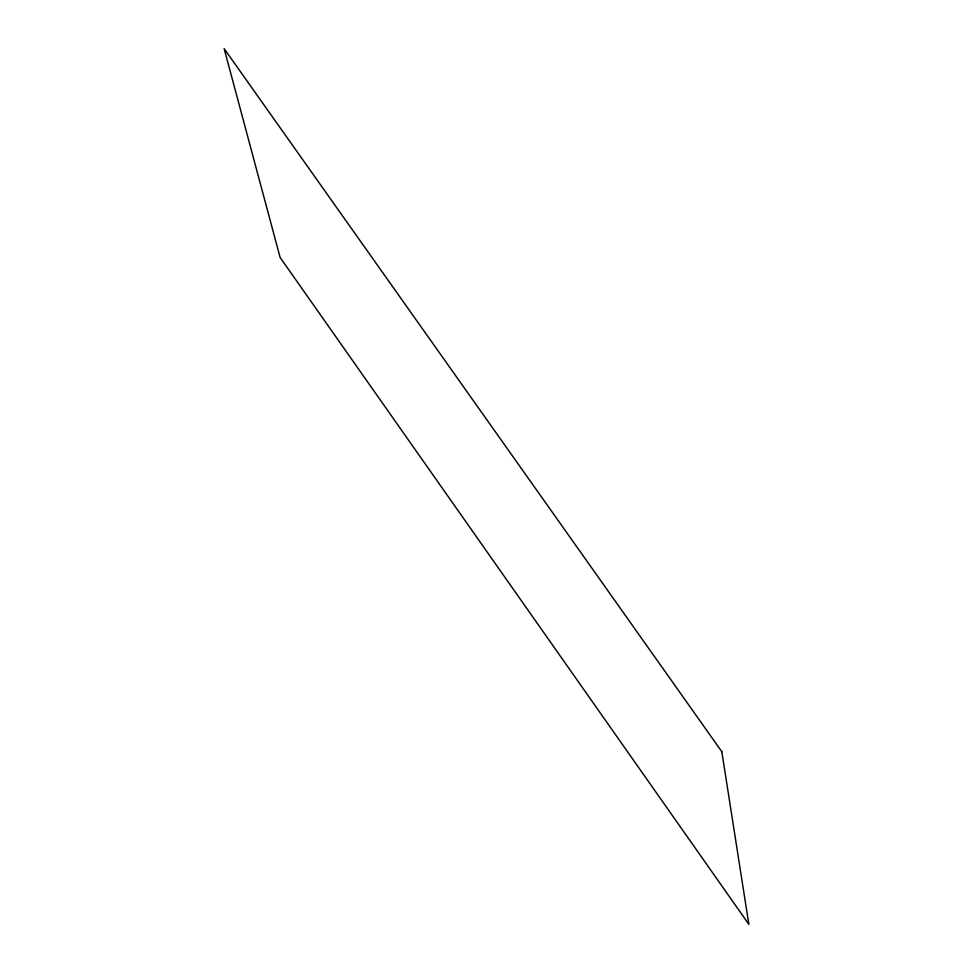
<?xml version="1.0" encoding="UTF-8"?>
<svg xmlns="http://www.w3.org/2000/svg" width="973" height="973" viewBox="0 0 973 973"><rect width="100%" height="100%" fill="white"/><g stroke="black" fill="none" stroke-linecap="round" stroke-linejoin="round"><path stroke-width="1.46" d="M721.808 751.667L224.143 48.65L280.115 257.456L748.857 924.35L721.808 751.667"/></g></svg>
